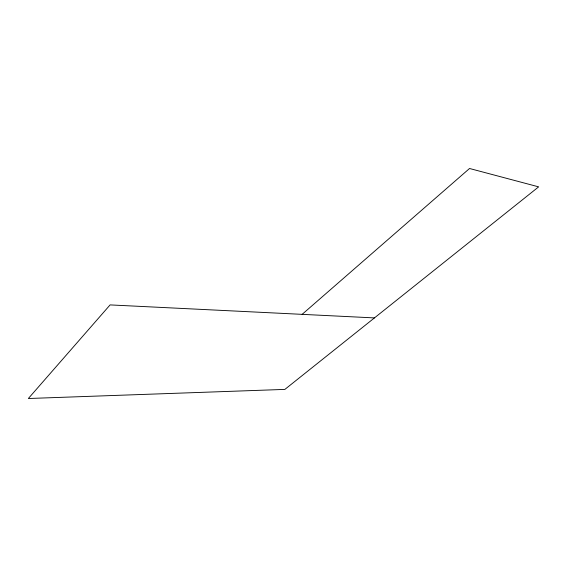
<?xml version="1.0" encoding="UTF-8"?>
<svg xmlns="http://www.w3.org/2000/svg" width="567" height="567" viewBox="0 0 567 567"><rect width="100%" height="100%" fill="white"/><g stroke="black" fill="none" stroke-linecap="round" stroke-linejoin="round"><path stroke-width="0.85" d="M302.133 314.352L469.54 168.491L538.65 186.855L284.868 389.401L28.35 398.509L110.097 304.904L374.447 317.91"/></g></svg>
